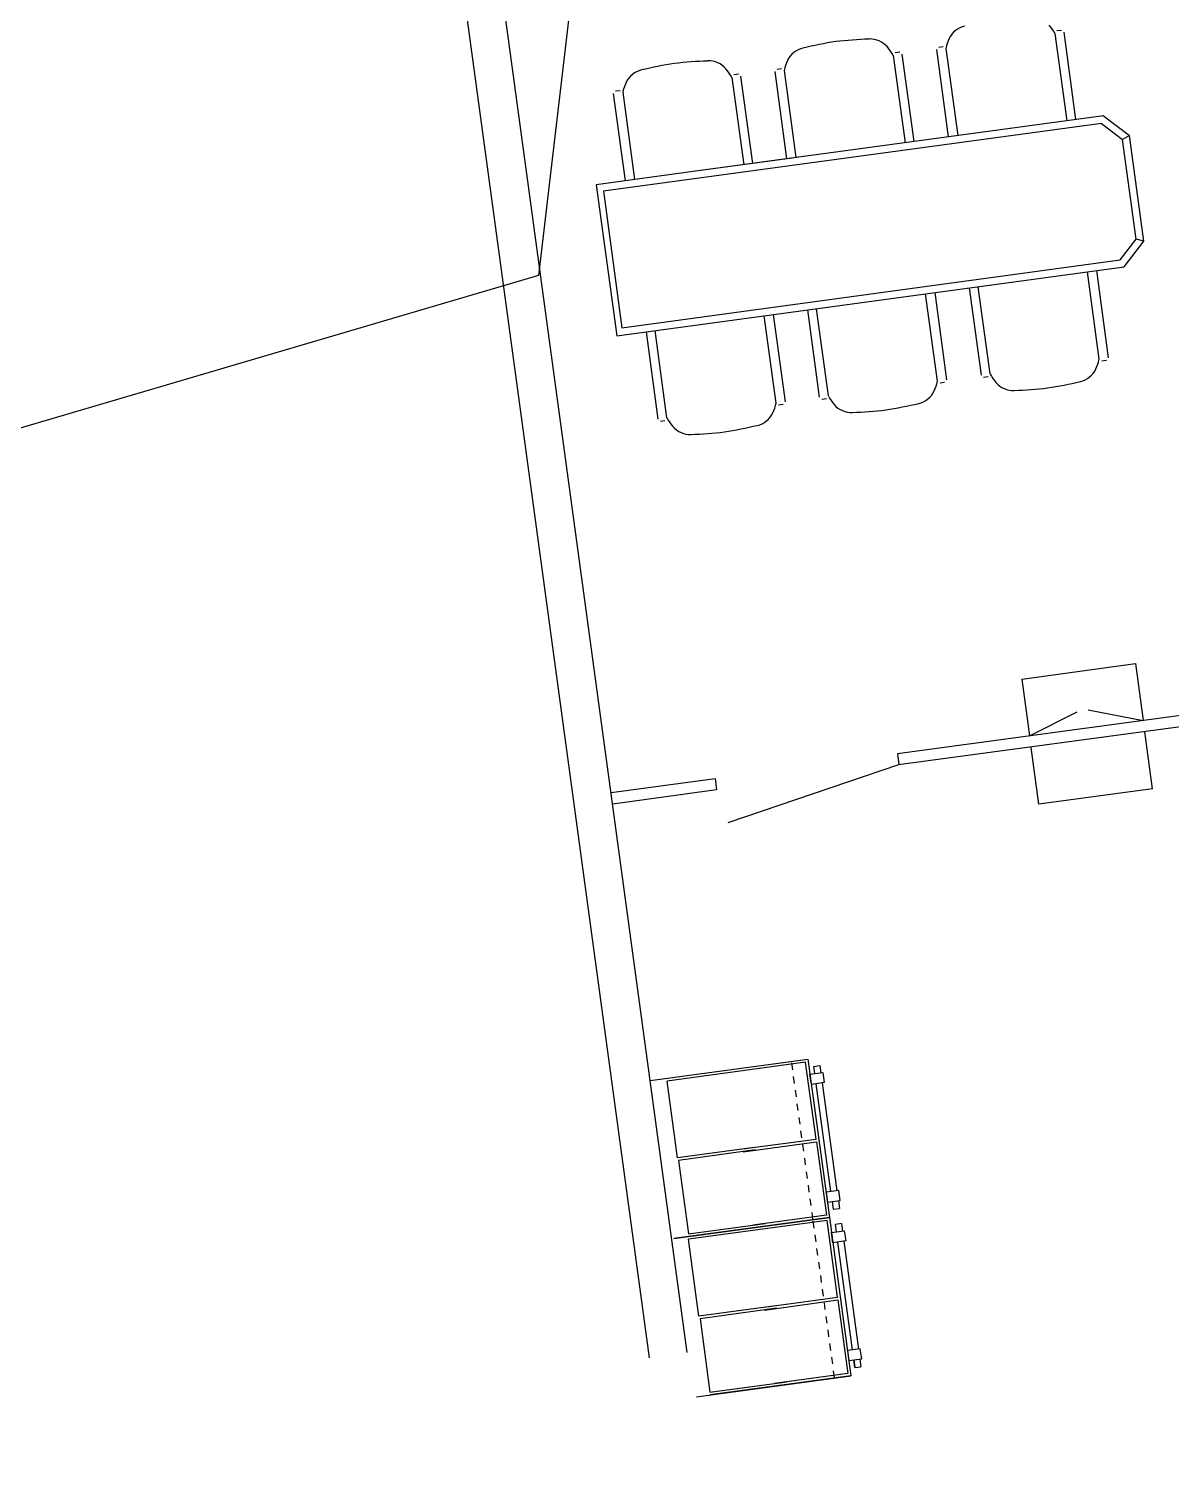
# Model space of a CAD drawing. Header units: metres. Extents: x 267365 to 277461, y 2088854 to 2108025.
# Drawn here: x 272953.48 to 272970.14, y 2094572.81 to 2094593.99 of the extents above; entities that cross this region are included whole.
import ezdxf

# ---------------------------------------------------------------- set-up
doc = ezdxf.new("R2010")
doc.units = ezdxf.units.M
doc.linetypes.add('DASHED', pattern=[0.75, 0.5, -0.25])
doc.layers.add('village', color=3, linetype='Continuous')

msp = doc.modelspace()

# ---------------------------------------------------------------- linework, layer by layer
at = {"color": 30}
for p, q in [((272962.535, 2094574.606), (272958.042, 2094607.659)), ((272962.535, 2094574.606), (272958.042, 2094607.659)), ((272962.535, 2094574.606), (272958.042, 2094607.659)), ((272963.085, 2094574.681), (272958.599, 2094607.679)), ((272963.085, 2094574.681), (272958.599, 2094607.679)), ((272963.085, 2094574.681), (272958.599, 2094607.679)), ((272968.545, 2094593.967), (272968.478, 2094593.958)), ((272968.545, 2094593.967), (272968.478, 2094593.958)), ((272968.545, 2094593.967), (272968.478, 2094593.958)), ((272968.45, 2094593.921), (272968.623, 2094592.648)), ((272968.45, 2094593.921), (272968.623, 2094592.648)), ((272968.45, 2094593.921), (272968.623, 2094592.648)), ((272968.755, 2094592.666), (272968.582, 2094593.939)), ((272968.755, 2094592.666), (272968.582, 2094593.939)), ((272968.755, 2094592.666), (272968.582, 2094593.939)), ((272966.09, 2094593.6), (272966.263, 2094592.327)), ((272966.09, 2094593.6), (272966.263, 2094592.327)), ((272966.09, 2094593.6), (272966.263, 2094592.327)), ((272966.185, 2094593.647), (272966.119, 2094593.637)), ((272966.185, 2094593.647), (272966.119, 2094593.637)), ((272966.185, 2094593.647), (272966.119, 2094593.637)), ((272966.396, 2094592.345), (272966.223, 2094593.618)), ((272966.396, 2094592.345), (272966.223, 2094593.618)), ((272966.396, 2094592.345), (272966.223, 2094593.618)), ((272966.899, 2094592.413), (272966.726, 2094593.686)), ((272966.899, 2094592.413), (272966.726, 2094593.686)), ((272966.899, 2094592.413), (272966.726, 2094593.686)), ((272966.754, 2094593.724), (272966.821, 2094593.733)), ((272966.754, 2094593.724), (272966.821, 2094593.733)), ((272966.754, 2094593.724), (272966.821, 2094593.733)), ((272966.858, 2094593.704), (272967.031, 2094592.431)), ((272966.858, 2094593.704), (272967.031, 2094592.431)), ((272966.858, 2094593.704), (272967.031, 2094592.431)), ((272964.539, 2094592.093), (272964.366, 2094593.365)), ((272964.539, 2094592.093), (272964.366, 2094593.365)), ((272964.539, 2094592.093), (272964.366, 2094593.365)), ((272964.395, 2094593.403), (272964.461, 2094593.412)), ((272964.395, 2094593.403), (272964.461, 2094593.412)), ((272964.395, 2094593.403), (272964.461, 2094593.412)), ((272964.499, 2094593.383), (272964.672, 2094592.111)), ((272964.499, 2094593.383), (272964.672, 2094592.111)), ((272964.499, 2094593.383), (272964.672, 2094592.111)), ((272963.736, 2094593.28), (272963.909, 2094592.007)), ((272963.736, 2094593.28), (272963.909, 2094592.007)), ((272963.736, 2094593.28), (272963.909, 2094592.007)), ((272963.831, 2094593.326), (272963.764, 2094593.317)), ((272963.831, 2094593.326), (272963.764, 2094593.317)), ((272963.831, 2094593.326), (272963.764, 2094593.317)), ((272964.041, 2094592.025), (272963.868, 2094593.298)), ((272964.041, 2094592.025), (272963.868, 2094593.298)), ((272964.041, 2094592.025), (272963.868, 2094593.298)), ((272962.185, 2094591.773), (272962.012, 2094593.045)), ((272962.185, 2094591.773), (272962.012, 2094593.045)), ((272962.185, 2094591.773), (272962.012, 2094593.045)), ((272962.04, 2094593.083), (272962.107, 2094593.092)), ((272962.04, 2094593.083), (272962.107, 2094593.092)), ((272962.04, 2094593.083), (272962.107, 2094593.092)), ((272962.144, 2094593.063), (272962.317, 2094591.791)), ((272962.144, 2094593.063), (272962.317, 2094591.791)), ((272962.144, 2094593.063), (272962.317, 2094591.791)), ((272969.16, 2094592.721), (272963.17, 2094591.907)), ((272969.16, 2094592.721), (272963.17, 2094591.907)), ((272969.16, 2094592.721), (272963.17, 2094591.907)), ((272969.16, 2094592.721), (272969.536, 2094592.434)), ((272969.16, 2094592.721), (272969.536, 2094592.434)), ((272969.16, 2094592.721), (272969.536, 2094592.434)), ((272969.13, 2094592.607), (272963.185, 2094591.799)), ((272969.13, 2094592.607), (272963.185, 2094591.799)), ((272969.13, 2094592.607), (272963.185, 2094591.799)), ((272969.13, 2094592.607), (272969.435, 2094592.375)), ((272969.13, 2094592.607), (272969.435, 2094592.375)), ((272969.13, 2094592.607), (272969.435, 2094592.375)), ((272969.536, 2094592.434), (272969.435, 2094592.375)), ((272969.536, 2094592.434), (272969.435, 2094592.375)), ((272969.536, 2094592.434), (272969.435, 2094592.375)), ((272969.632, 2094590.923), (272969.435, 2094592.375)), ((272969.632, 2094590.923), (272969.435, 2094592.375)), ((272969.632, 2094590.923), (272969.435, 2094592.375)), ((272969.746, 2094590.893), (272969.536, 2094592.434)), ((272969.746, 2094590.893), (272969.536, 2094592.434)), ((272969.746, 2094590.893), (272969.536, 2094592.434)), ((272969.746, 2094590.893), (272969.536, 2094592.434)), ((272969.746, 2094590.893), (272969.536, 2094592.434)), ((272969.746, 2094590.893), (272969.536, 2094592.434)), ((272964.78, 2094592.125), (272963.17, 2094591.907)), ((272964.78, 2094592.125), (272963.17, 2094591.907)), ((272964.78, 2094592.125), (272963.17, 2094591.907)), ((272964.614, 2094592.103), (272963.17, 2094591.907)), ((272964.614, 2094592.103), (272963.17, 2094591.907)), ((272964.614, 2094592.103), (272963.17, 2094591.907)), ((272964.614, 2094592.103), (272963.17, 2094591.907)), ((272964.614, 2094592.103), (272963.17, 2094591.907)), ((272964.614, 2094592.103), (272963.17, 2094591.907)), ((272963.17, 2094591.907), (272961.758, 2094591.715)), ((272963.17, 2094591.907), (272961.758, 2094591.715)), ((272963.17, 2094591.907), (272961.758, 2094591.715)), ((272961.758, 2094591.715), (272962.058, 2094589.511)), ((272961.758, 2094591.715), (272962.058, 2094589.511)), ((272961.758, 2094591.715), (272962.058, 2094589.511)), ((272963.185, 2094591.799), (272961.862, 2094591.619)), ((272963.185, 2094591.799), (272961.862, 2094591.619)), ((272963.185, 2094591.799), (272961.862, 2094591.619)), ((272961.862, 2094591.619), (272962.132, 2094589.63)), ((272961.862, 2094591.619), (272962.132, 2094589.63)), ((272961.862, 2094591.619), (272962.132, 2094589.63)), ((272969.4, 2094590.618), (272969.632, 2094590.923)), ((272969.4, 2094590.618), (272969.632, 2094590.923)), ((272969.4, 2094590.618), (272969.632, 2094590.923)), ((272969.459, 2094590.517), (272969.746, 2094590.893)), ((272969.459, 2094590.517), (272969.746, 2094590.893)), ((272969.459, 2094590.517), (272969.746, 2094590.893)), ((272969.746, 2094590.893), (272969.632, 2094590.923)), ((272969.746, 2094590.893), (272969.632, 2094590.923)), ((272969.746, 2094590.893), (272969.632, 2094590.923)), ((272962.132, 2094589.63), (272969.4, 2094590.618)), ((272962.132, 2094589.63), (272969.4, 2094590.618)), ((272962.132, 2094589.63), (272969.4, 2094590.618)), ((272962.058, 2094589.511), (272969.459, 2094590.517)), ((272962.058, 2094589.511), (272969.459, 2094590.517)), ((272962.058, 2094589.511), (272969.459, 2094590.517)), ((272969.095, 2094589.171), (272968.922, 2094590.444)), ((272969.095, 2094589.171), (272968.922, 2094590.444)), ((272969.095, 2094589.171), (272968.922, 2094590.444)), ((272969.055, 2094590.462), (272969.228, 2094589.189)), ((272969.055, 2094590.462), (272969.228, 2094589.189)), ((272969.055, 2094590.462), (272969.228, 2094589.189)), ((272967.198, 2094590.209), (272967.371, 2094588.937)), ((272967.198, 2094590.209), (272967.371, 2094588.937)), ((272967.198, 2094590.209), (272967.371, 2094588.937)), ((272967.504, 2094588.955), (272967.331, 2094590.227)), ((272967.504, 2094588.955), (272967.331, 2094590.227)), ((272967.504, 2094588.955), (272967.331, 2094590.227)), ((272966.736, 2094588.85), (272966.563, 2094590.123)), ((272966.736, 2094588.85), (272966.563, 2094590.123)), ((272966.736, 2094588.85), (272966.563, 2094590.123)), ((272966.695, 2094590.141), (272966.868, 2094588.868)), ((272966.695, 2094590.141), (272966.868, 2094588.868)), ((272966.695, 2094590.141), (272966.868, 2094588.868)), ((272964.381, 2094588.53), (272964.208, 2094589.803)), ((272964.381, 2094588.53), (272964.208, 2094589.803)), ((272964.381, 2094588.53), (272964.208, 2094589.803)), ((272964.341, 2094589.821), (272964.514, 2094588.548)), ((272964.341, 2094589.821), (272964.514, 2094588.548)), ((272964.341, 2094589.821), (272964.514, 2094588.548)), ((272964.839, 2094589.889), (272965.012, 2094588.616)), ((272964.839, 2094589.889), (272965.012, 2094588.616)), ((272964.839, 2094589.889), (272965.012, 2094588.616)), ((272965.144, 2094588.634), (272964.971, 2094589.907)), ((272965.144, 2094588.634), (272964.971, 2094589.907)), ((272965.144, 2094588.634), (272964.971, 2094589.907)), ((272962.484, 2094589.569), (272962.657, 2094588.296)), ((272962.484, 2094589.569), (272962.657, 2094588.296)), ((272962.484, 2094589.569), (272962.657, 2094588.296)), ((272962.79, 2094588.314), (272962.617, 2094589.587)), ((272962.79, 2094588.314), (272962.617, 2094589.587)), ((272962.79, 2094588.314), (272962.617, 2094589.587)), ((272969.199, 2094589.151), (272969.133, 2094589.142)), ((272969.199, 2094589.151), (272969.133, 2094589.142)), ((272969.199, 2094589.151), (272969.133, 2094589.142)), ((272967.409, 2094588.908), (272967.475, 2094588.917)), ((272967.409, 2094588.908), (272967.475, 2094588.917)), ((272967.409, 2094588.908), (272967.475, 2094588.917)), ((272966.84, 2094588.831), (272966.773, 2094588.822)), ((272966.84, 2094588.831), (272966.773, 2094588.822)), ((272966.84, 2094588.831), (272966.773, 2094588.822)), ((272964.485, 2094588.511), (272964.419, 2094588.501)), ((272964.485, 2094588.511), (272964.419, 2094588.501)), ((272964.485, 2094588.511), (272964.419, 2094588.501)), ((272965.049, 2094588.587), (272965.116, 2094588.596)), ((272965.049, 2094588.587), (272965.116, 2094588.596)), ((272965.049, 2094588.587), (272965.116, 2094588.596)), ((272962.695, 2094588.267), (272962.761, 2094588.276)), ((272962.695, 2094588.267), (272962.761, 2094588.276)), ((272962.695, 2094588.267), (272962.761, 2094588.276)), ((272973.01, 2094584.346), (272966.151, 2094583.413)), ((272973.01, 2094584.346), (272966.151, 2094583.413)), ((272973.01, 2094584.346), (272966.151, 2094583.413)), ((272973.032, 2094584.18), (272966.165, 2094583.253)), ((272973.032, 2094584.18), (272966.165, 2094583.253)), ((272973.032, 2094584.18), (272966.165, 2094583.253)), ((272968.079, 2094583.675), (272968.774, 2094584.026)), ((272968.079, 2094583.675), (272968.774, 2094584.026)), ((272968.079, 2094583.675), (272968.774, 2094584.026)), ((272968.936, 2094584.057), (272969.736, 2094583.901)), ((272968.936, 2094584.057), (272969.736, 2094583.901)), ((272968.936, 2094584.057), (272969.736, 2094583.901)), ((272966.151, 2094583.413), (272966.172, 2094583.254)), ((272966.151, 2094583.413), (272966.172, 2094583.254)), ((272966.151, 2094583.413), (272966.172, 2094583.254)), ((272966.165, 2094583.253), (272963.677, 2094582.408)), ((272966.165, 2094583.253), (272963.677, 2094582.408)), ((272966.165, 2094583.253), (272963.677, 2094582.408)), ((272963.491, 2094583.052), (272961.975, 2094582.846)), ((272963.491, 2094583.052), (272961.975, 2094582.846)), ((272963.491, 2094583.052), (272961.975, 2094582.846)), ((272963.491, 2094583.053), (272963.514, 2094582.887)), ((272963.491, 2094583.053), (272963.514, 2094582.887)), ((272963.491, 2094583.053), (272963.514, 2094582.887)), ((272963.514, 2094582.887), (272961.998, 2094582.681)), ((272963.514, 2094582.887), (272961.998, 2094582.681)), ((272963.514, 2094582.887), (272961.998, 2094582.681))]:
    msp.add_line(p, q, dxfattribs=at)
at = {"color": 30, "linetype": 'ByBlock', "ltscale": 15}
for p, q in [((272967.966, 2094584.504), (272969.624, 2094584.73)), ((272967.966, 2094584.504), (272969.624, 2094584.73)), ((272967.966, 2094584.504), (272969.624, 2094584.73)), ((272969.624, 2094584.73), (272969.736, 2094583.901)), ((272969.624, 2094584.73), (272969.736, 2094583.901)), ((272969.624, 2094584.73), (272969.736, 2094583.901)), ((272967.966, 2094584.504), (272968.079, 2094583.675)), ((272967.966, 2094584.504), (272968.079, 2094583.675)), ((272967.966, 2094584.504), (272968.079, 2094583.675)), ((272969.872, 2094582.906), (272969.759, 2094583.734)), ((272969.872, 2094582.906), (272969.759, 2094583.734)), ((272969.872, 2094582.906), (272969.759, 2094583.734)), ((272968.214, 2094582.68), (272968.101, 2094583.509)), ((272968.214, 2094582.68), (272968.101, 2094583.509)), ((272968.214, 2094582.68), (272968.101, 2094583.509)), ((272969.872, 2094582.906), (272968.214, 2094582.68)), ((272969.872, 2094582.906), (272968.214, 2094582.68)), ((272969.872, 2094582.906), (272968.214, 2094582.68))]:
    msp.add_line(p, q, dxfattribs=at)
at = {"color": 30, "ltscale": 0.1}
for p, q in [((272962.546, 2094578.649), (272964.846, 2094578.961)), ((272962.546, 2094578.649), (272964.846, 2094578.961)), ((272962.546, 2094578.649), (272964.846, 2094578.961)), ((272964.846, 2094578.961), (272965.16, 2094576.652)), ((272964.846, 2094578.961), (272965.16, 2094576.652)), ((272964.846, 2094578.961), (272965.16, 2094576.652)), ((272964.812, 2094578.917), (272962.791, 2094578.642)), ((272964.812, 2094578.917), (272962.791, 2094578.642)), ((272964.812, 2094578.917), (272962.791, 2094578.642)), ((272964.964, 2094577.796), (272964.812, 2094578.917)), ((272964.964, 2094577.796), (272964.812, 2094578.917)), ((272964.964, 2094577.796), (272964.812, 2094578.917)), ((272964.876, 2094578.74), (272965.063, 2094578.766)), ((272964.876, 2094578.74), (272965.063, 2094578.766)), ((272964.876, 2094578.74), (272965.063, 2094578.766)), ((272964.896, 2094578.593), (272964.876, 2094578.74)), ((272964.896, 2094578.593), (272964.876, 2094578.74)), ((272964.896, 2094578.593), (272964.876, 2094578.74)), ((272964.933, 2094578.855), (272965.021, 2094578.867)), ((272964.933, 2094578.855), (272965.021, 2094578.867)), ((272964.933, 2094578.855), (272965.021, 2094578.867)), ((272964.947, 2094578.75), (272964.933, 2094578.855)), ((272964.947, 2094578.75), (272964.933, 2094578.855)), ((272964.947, 2094578.75), (272964.933, 2094578.855)), ((272965.021, 2094578.867), (272965.036, 2094578.762)), ((272965.021, 2094578.867), (272965.036, 2094578.762)), ((272965.021, 2094578.867), (272965.036, 2094578.762)), ((272965.063, 2094578.766), (272965.083, 2094578.618)), ((272965.063, 2094578.766), (272965.083, 2094578.618)), ((272965.063, 2094578.766), (272965.083, 2094578.618)), ((272962.943, 2094577.521), (272962.791, 2094578.642)), ((272962.943, 2094577.521), (272962.791, 2094578.642)), ((272962.943, 2094577.521), (272962.791, 2094578.642)), ((272965.083, 2094578.618), (272964.896, 2094578.593)), ((272965.083, 2094578.618), (272964.896, 2094578.593)), ((272965.083, 2094578.618), (272964.896, 2094578.593)), ((272965.181, 2094577.03), (272964.967, 2094578.602)), ((272965.181, 2094577.03), (272964.967, 2094578.602)), ((272965.181, 2094577.03), (272964.967, 2094578.602)), ((272965.056, 2094578.614), (272965.27, 2094577.042)), ((272965.056, 2094578.614), (272965.27, 2094577.042)), ((272965.056, 2094578.614), (272965.27, 2094577.042)), ((272964.064, 2094577.674), (272962.943, 2094577.521)), ((272964.064, 2094577.674), (272962.943, 2094577.521)), ((272964.064, 2094577.674), (272962.943, 2094577.521)), ((272963.893, 2094577.651), (272964.964, 2094577.796)), ((272963.893, 2094577.651), (272964.964, 2094577.796)), ((272963.893, 2094577.651), (272964.964, 2094577.796)), ((272963.899, 2094577.611), (272964.97, 2094577.757)), ((272963.899, 2094577.611), (272964.97, 2094577.757)), ((272963.899, 2094577.611), (272964.97, 2094577.757)), ((272964.97, 2094577.757), (272965.115, 2094576.686)), ((272964.97, 2094577.757), (272965.115, 2094576.686)), ((272964.97, 2094577.757), (272965.115, 2094576.686)), ((272964.078, 2094577.636), (272962.958, 2094577.483)), ((272964.078, 2094577.636), (272962.958, 2094577.483)), ((272964.078, 2094577.636), (272962.958, 2094577.483)), ((272962.958, 2094577.483), (272963.103, 2094576.413)), ((272962.958, 2094577.483), (272963.103, 2094576.413)), ((272962.958, 2094577.483), (272963.103, 2094576.413)), ((272965.297, 2094577.046), (272965.11, 2094577.021)), ((272965.297, 2094577.046), (272965.11, 2094577.021)), ((272965.297, 2094577.046), (272965.11, 2094577.021)), ((272965.317, 2094576.899), (272965.297, 2094577.046)), ((272965.317, 2094576.899), (272965.297, 2094577.046)), ((272965.317, 2094576.899), (272965.297, 2094577.046)), ((272965.11, 2094577.021), (272965.13, 2094576.873)), ((272965.11, 2094577.021), (272965.13, 2094576.873)), ((272965.11, 2094577.021), (272965.13, 2094576.873)), ((272965.13, 2094576.873), (272965.317, 2094576.899)), ((272965.13, 2094576.873), (272965.317, 2094576.899)), ((272965.13, 2094576.873), (272965.317, 2094576.899)), ((272965.201, 2094576.883), (272965.216, 2094576.772)), ((272965.201, 2094576.883), (272965.216, 2094576.772)), ((272965.201, 2094576.883), (272965.216, 2094576.772)), ((272965.29, 2094576.895), (272965.305, 2094576.784)), ((272965.29, 2094576.895), (272965.305, 2094576.784)), ((272965.29, 2094576.895), (272965.305, 2094576.784)), ((272965.16, 2094576.652), (272962.888, 2094576.343)), ((272962.888, 2094576.343), (272965.16, 2094576.652)), ((272965.16, 2094576.652), (272962.888, 2094576.343)), ((272962.888, 2094576.343), (272965.16, 2094576.652)), ((272965.16, 2094576.652), (272962.888, 2094576.343)), ((272962.888, 2094576.343), (272965.16, 2094576.652)), ((272965.126, 2094576.608), (272963.105, 2094576.333)), ((272965.126, 2094576.608), (272963.105, 2094576.333)), ((272965.126, 2094576.608), (272963.105, 2094576.333)), ((272965.115, 2094576.686), (272964.044, 2094576.541)), ((272965.115, 2094576.686), (272964.044, 2094576.541)), ((272965.115, 2094576.686), (272964.044, 2094576.541)), ((272965.278, 2094575.487), (272965.126, 2094576.608)), ((272965.278, 2094575.487), (272965.126, 2094576.608)), ((272965.278, 2094575.487), (272965.126, 2094576.608)), ((272965.16, 2094576.652), (272965.474, 2094574.343)), ((272965.16, 2094576.652), (272965.474, 2094574.343)), ((272965.16, 2094576.652), (272965.474, 2094574.343)), ((272965.216, 2094576.772), (272965.305, 2094576.784)), ((272965.216, 2094576.772), (272965.305, 2094576.784)), ((272965.216, 2094576.772), (272965.305, 2094576.784)), ((272963.103, 2094576.413), (272964.224, 2094576.565)), ((272963.103, 2094576.413), (272964.224, 2094576.565)), ((272963.103, 2094576.413), (272964.224, 2094576.565)), ((272965.19, 2094576.431), (272965.377, 2094576.456)), ((272965.19, 2094576.431), (272965.377, 2094576.456)), ((272965.19, 2094576.431), (272965.377, 2094576.456)), ((272965.21, 2094576.284), (272965.19, 2094576.431)), ((272965.21, 2094576.284), (272965.19, 2094576.431)), ((272965.21, 2094576.284), (272965.19, 2094576.431)), ((272965.335, 2094576.563), (272965.246, 2094576.551)), ((272965.335, 2094576.563), (272965.246, 2094576.551)), ((272965.335, 2094576.563), (272965.246, 2094576.551)), ((272965.261, 2094576.441), (272965.246, 2094576.551)), ((272965.261, 2094576.441), (272965.246, 2094576.551)), ((272965.261, 2094576.441), (272965.246, 2094576.551)), ((272965.335, 2094576.563), (272965.35, 2094576.453)), ((272965.335, 2094576.563), (272965.35, 2094576.453)), ((272965.335, 2094576.563), (272965.35, 2094576.453)), ((272965.377, 2094576.456), (272965.397, 2094576.309)), ((272965.377, 2094576.456), (272965.397, 2094576.309)), ((272965.377, 2094576.456), (272965.397, 2094576.309)), ((272963.257, 2094575.212), (272963.105, 2094576.333)), ((272963.257, 2094575.212), (272963.105, 2094576.333)), ((272963.257, 2094575.212), (272963.105, 2094576.333)), ((272965.397, 2094576.309), (272965.21, 2094576.284)), ((272965.397, 2094576.309), (272965.21, 2094576.284)), ((272965.397, 2094576.309), (272965.21, 2094576.284)), ((272965.495, 2094574.721), (272965.281, 2094576.293)), ((272965.495, 2094574.721), (272965.281, 2094576.293)), ((272965.495, 2094574.721), (272965.281, 2094576.293)), ((272965.37, 2094576.305), (272965.583, 2094574.733)), ((272965.37, 2094576.305), (272965.583, 2094574.733)), ((272965.37, 2094576.305), (272965.583, 2094574.733)), ((272964.378, 2094575.365), (272963.257, 2094575.212)), ((272964.378, 2094575.365), (272963.257, 2094575.212)), ((272964.378, 2094575.365), (272963.257, 2094575.212)), ((272964.207, 2094575.342), (272965.278, 2094575.487)), ((272964.207, 2094575.342), (272965.278, 2094575.487)), ((272964.207, 2094575.342), (272965.278, 2094575.487)), ((272964.213, 2094575.302), (272965.284, 2094575.448)), ((272964.213, 2094575.302), (272965.284, 2094575.448)), ((272964.213, 2094575.302), (272965.284, 2094575.448)), ((272965.284, 2094575.448), (272965.429, 2094574.377)), ((272965.284, 2094575.448), (272965.429, 2094574.377)), ((272965.284, 2094575.448), (272965.429, 2094574.377)), ((272964.392, 2094575.327), (272963.272, 2094575.174)), ((272964.392, 2094575.327), (272963.272, 2094575.174)), ((272964.392, 2094575.327), (272963.272, 2094575.174)), ((272963.272, 2094575.174), (272963.417, 2094574.104)), ((272963.272, 2094575.174), (272963.417, 2094574.104)), ((272963.272, 2094575.174), (272963.417, 2094574.104)), ((272965.61, 2094574.737), (272965.424, 2094574.712)), ((272965.61, 2094574.737), (272965.424, 2094574.712)), ((272965.61, 2094574.737), (272965.424, 2094574.712)), ((272965.424, 2094574.712), (272965.444, 2094574.564)), ((272965.424, 2094574.712), (272965.444, 2094574.564)), ((272965.424, 2094574.712), (272965.444, 2094574.564)), ((272965.63, 2094574.59), (272965.61, 2094574.737)), ((272965.63, 2094574.59), (272965.61, 2094574.737)), ((272965.63, 2094574.59), (272965.61, 2094574.737)), ((272965.444, 2094574.564), (272965.63, 2094574.59)), ((272965.444, 2094574.564), (272965.63, 2094574.59)), ((272965.444, 2094574.564), (272965.63, 2094574.59)), ((272965.53, 2094574.463), (272965.515, 2094574.574)), ((272965.515, 2094574.574), (272965.53, 2094574.463)), ((272965.53, 2094574.463), (272965.515, 2094574.574)), ((272965.515, 2094574.574), (272965.53, 2094574.463)), ((272965.53, 2094574.463), (272965.515, 2094574.574)), ((272965.515, 2094574.574), (272965.53, 2094574.463)), ((272965.604, 2094574.586), (272965.619, 2094574.475)), ((272965.604, 2094574.586), (272965.619, 2094574.475)), ((272965.604, 2094574.586), (272965.619, 2094574.475)), ((272963.221, 2094574.037), (272965.474, 2094574.343)), ((272963.221, 2094574.037), (272965.474, 2094574.343)), ((272963.221, 2094574.037), (272965.474, 2094574.343)), ((272965.474, 2094574.343), (272963.42, 2094574.064)), ((272965.474, 2094574.343), (272963.42, 2094574.064)), ((272965.474, 2094574.343), (272963.42, 2094574.064)), ((272965.429, 2094574.377), (272964.358, 2094574.231)), ((272965.429, 2094574.377), (272964.358, 2094574.231)), ((272965.429, 2094574.377), (272964.358, 2094574.231)), ((272965.53, 2094574.463), (272965.619, 2094574.475)), ((272965.53, 2094574.463), (272965.619, 2094574.475)), ((272965.53, 2094574.463), (272965.619, 2094574.475)), ((272963.417, 2094574.104), (272964.538, 2094574.256)), ((272963.417, 2094574.104), (272964.538, 2094574.256)), ((272963.417, 2094574.104), (272964.538, 2094574.256))]:
    msp.add_line(p, q, dxfattribs=at)
at = {"color": 30, "linetype": 'DASHED', "ltscale": 0.1}
for p, q in [((272964.92, 2094576.626), (272964.609, 2094578.913)), ((272964.92, 2094576.626), (272964.609, 2094578.913)), ((272964.92, 2094576.626), (272964.609, 2094578.913)), ((272965.234, 2094574.317), (272964.923, 2094576.604)), ((272965.234, 2094574.317), (272964.923, 2094576.604)), ((272965.234, 2094574.317), (272964.923, 2094576.604))]:
    msp.add_line(p, q, dxfattribs=at)
at = {"color": 30}
for centre, radius, start, end in [((272967.21, 2094593.704), 0.335, 103.3635, 154.7726), ((272967.21, 2094593.704), 0.335, 103.3635, 154.7726), ((272967.841, 2094593.594), 0.691, 28.1987, 40.7111), ((272967.841, 2094593.594), 0.691, 28.1987, 40.7111), ((272966.245, 2094587.514), 6.367, 98.9684, 103.3635), ((272966.245, 2094587.514), 6.367, 98.9684, 103.3635), ((272965.974, 2094587.477), 6.367, 92.1202, 96.5153), ((272965.974, 2094587.477), 6.367, 92.1202, 96.5153), ((272965.751, 2094593.506), 0.335, 40.7111, 92.1202), ((272965.751, 2094593.506), 0.335, 40.7111, 92.1202), ((272967.532, 2094593.552), 0.691, 154.7726, 167.285), ((272967.532, 2094593.552), 0.691, 154.7726, 167.285), ((272964.85, 2094593.383), 0.335, 103.3635, 154.7726), ((272964.85, 2094593.383), 0.335, 103.3635, 154.7726), ((272965.481, 2094593.274), 0.691, 28.1987, 40.7111), ((272965.481, 2094593.274), 0.691, 28.1987, 40.7111), ((272962.496, 2094593.063), 0.335, 103.3635, 154.7726), ((272962.496, 2094593.063), 0.335, 103.3635, 154.7726), ((272963.89, 2094587.194), 6.367, 98.9684, 103.3635), ((272963.89, 2094587.194), 6.367, 98.9684, 103.3635), ((272963.62, 2094587.157), 6.367, 92.1202, 96.5153), ((272963.62, 2094587.157), 6.367, 92.1202, 96.5153), ((272963.397, 2094593.186), 0.335, 40.7111, 92.1202), ((272963.397, 2094593.186), 0.335, 40.7111, 92.1202), ((272963.127, 2094592.953), 0.691, 28.1987, 40.7111), ((272963.127, 2094592.953), 0.691, 28.1987, 40.7111), ((272965.172, 2094593.231), 0.691, 154.7726, 167.285), ((272965.172, 2094593.231), 0.691, 154.7726, 167.285), ((272962.818, 2094592.911), 0.691, 154.7726, 167.285), ((272962.818, 2094592.911), 0.691, 154.7726, 167.285), ((272968.422, 2094589.323), 0.691, 334.7726, 347.285), ((272968.422, 2094589.323), 0.691, 334.7726, 347.285), ((272968.113, 2094589.281), 0.691, 208.1987, 220.7111), ((272968.113, 2094589.281), 0.691, 208.1987, 220.7111), ((272968.744, 2094589.171), 0.335, 283.3635, 334.7726), ((272968.744, 2094589.171), 0.335, 283.3635, 334.7726), ((272966.384, 2094588.85), 0.335, 283.3635, 334.7726), ((272966.384, 2094588.85), 0.335, 283.3635, 334.7726), ((272966.062, 2094589.002), 0.691, 334.7726, 347.285), ((272966.062, 2094589.002), 0.691, 334.7726, 347.285), ((272967.843, 2094589.049), 0.335, 220.7111, 272.1202), ((272967.843, 2094589.049), 0.335, 220.7111, 272.1202), ((272967.62, 2094595.077), 6.367, 272.1202, 276.5153), ((272967.62, 2094595.077), 6.367, 272.1202, 276.5153), ((272967.349, 2094595.04), 6.367, 278.9684, 283.3635), ((272967.349, 2094595.04), 6.367, 278.9684, 283.3635), ((272963.708, 2094588.682), 0.691, 334.7726, 347.285), ((272963.708, 2094588.682), 0.691, 334.7726, 347.285), ((272965.753, 2094588.96), 0.691, 208.1987, 220.7111), ((272965.753, 2094588.96), 0.691, 208.1987, 220.7111), ((272965.483, 2094588.728), 0.335, 220.7111, 272.1202), ((272965.483, 2094588.728), 0.335, 220.7111, 272.1202), ((272964.99, 2094594.72), 6.367, 278.9684, 283.3635), ((272964.99, 2094594.72), 6.367, 278.9684, 283.3635), ((272963.399, 2094588.64), 0.691, 208.1987, 220.7111), ((272963.399, 2094588.64), 0.691, 208.1987, 220.7111), ((272964.03, 2094588.53), 0.335, 283.3635, 334.7726), ((272964.03, 2094588.53), 0.335, 283.3635, 334.7726), ((272965.26, 2094594.756), 6.367, 272.1202, 276.5153), ((272965.26, 2094594.756), 6.367, 272.1202, 276.5153), ((272963.129, 2094588.408), 0.335, 220.7111, 272.1202), ((272963.129, 2094588.408), 0.335, 220.7111, 272.1202), ((272962.906, 2094594.436), 6.367, 272.1202, 276.5153), ((272962.906, 2094594.436), 6.367, 272.1202, 276.5153), ((272962.635, 2094594.4), 6.367, 278.9684, 283.3635), ((272962.635, 2094594.4), 6.367, 278.9684, 283.3635)]:
    msp.add_arc(centre, radius, start, end, dxfattribs=at)
at = {"layer": 'village', "color": 3}
for p, q in [((272969.301, 2094662.164), (272960.917, 2094590.393)), ((272960.917, 2094590.393), (272898.281, 2094571.93))]:
    msp.add_line(p, q, dxfattribs=at)

doc.saveas('drawing.dxf')
